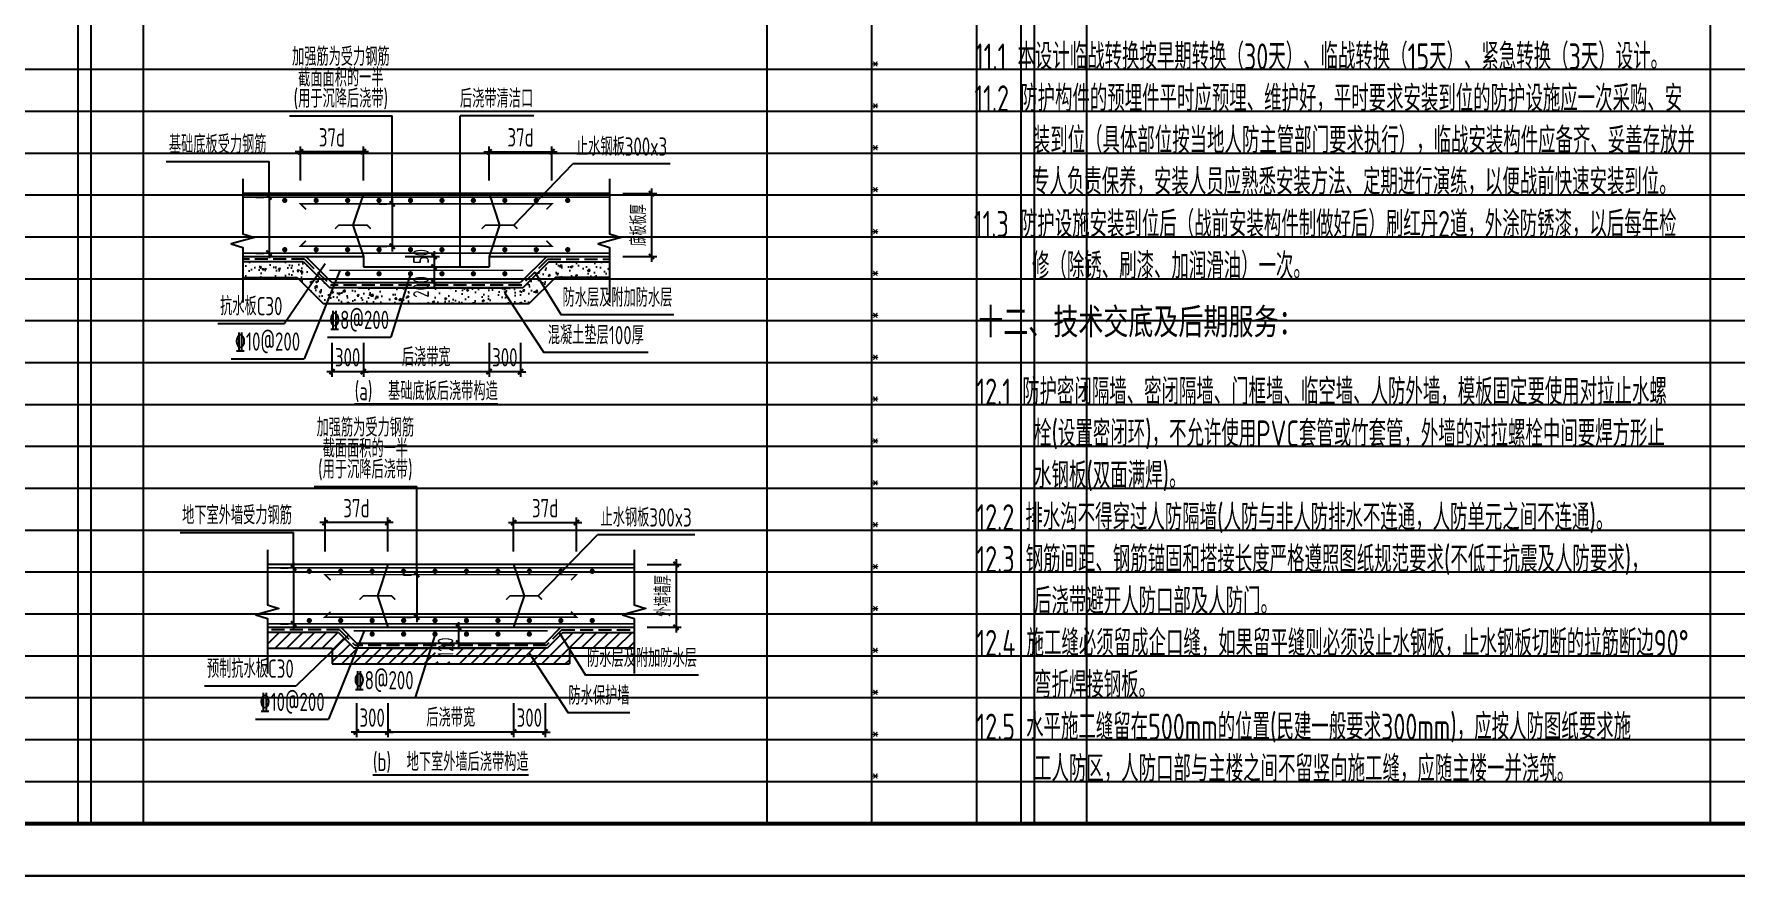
# Model space of a CAD drawing. Extents: x -502255 to 1362592, y -400300 to 332622.
# Drawn here: x 76557 to 109037, y 76146 to 92227 of the extents above; entities that cross this region are included whole.
import ezdxf
from ezdxf.enums import TextEntityAlignment as Align

# ---------------------------------------------------------------- set-up
doc = ezdxf.new("R2010")
doc.units = 0
doc.header["$LTSCALE"] = 1000
doc.header["$MEASUREMENT"] = 0
doc.linetypes.add('DASH', pattern=[0.35, 0.25, -0.1])
for name, color, linetype in [('DETL', 7, 'Continuous'), ('DETL_TEXT', 7, 'Continuous'), ('DIM', 3, 'Continuous'), ('ECA_TK', 7, 'Continuous'), ('HATCH', 253, 'Continuous'), ('REIN', 1, 'Continuous'), ('STEL_BOLT', 1, 'Continuous'), ('TEXT', 53, 'Continuous'), ('THIN', 7, 'Continuous'), ('tk', 7, 'Continuous')]:
    doc.layers.add(name, color=color, linetype=linetype)
doc.styles.add('TSSD_Dimension', font='tssdeng.shx', dxfattribs={"width": 0.7, "bigfont": 'Tssdchn.shx'})
doc.styles.add('TSSD_Label', font='tssdeng2.shx', dxfattribs={"width": 0.7, "bigfont": 'tssdchn.shx'})
doc.styles.add('TSSD_Norm', font='tssdeng.shx', dxfattribs={"bigfont": 'hztxt.shx'})
doc.styles.add('黑体', font='simhei.ttf', dxfattribs={"width": 0.65})
doc.dimstyles.new('TSSD_25_100', dxfattribs={"dimtxt": 300, "dimasz": 100, "dimexe": 100, "dimexo": 250, "dimgap": 100, "dimtad": 1, "dimdec": 0, "dimlfac": 0.25, "dimzin": 0, "dimdsep": 46, "dimtxsty": 'TSSD_Dimension', "dimblk": 'ARCHTICK', "dimblk1": 'ARCHTICK', "dimblk2": 'ARCHTICK', "dimcen": 0, "dimdle": 100, "dimclrt": 7, "dimadec": 0, "dimazin": 0, "dimtfac": 1, "dimtdec": 0, "dimtix": 1, "dimtmove": 2, "dimatfit": 3, "dimfxl": 1, "dimtolj": 1, "dimtzin": 0, "dimarcsym": 0})

# ---------------------------------------------------------------- blocks, each defined once
blk = doc.blocks.new('A1_总说明分栏线')
at = {"layer": 'Defpoints', "color": 8, "lineweight": -3}
for p, q in [((23650, 54600), (23650, 1000)), ((23900, 54600), (23900, 1000)), ((24900, 54600), (24900, 1000)), ((36800, 54600), (36800, 1000)), ((38800, 54600), (38800, 1000)), ((40800, 54600), (40800, 1000)), ((41650, 54600), (41650, 1000)), ((41900, 54600), (41900, 1000)), ((42900, 54600), (42900, 1000)), ((54800, 54600), (54800, 1000)), ((76500, 15400), (1800, 15400)), ((76500, 14600), (1800, 14600)), ((76500, 13800), (1800, 13800)), ((76500, 13000), (1800, 13000)), ((76500, 12200), (1800, 12200)), ((76500, 11400), (1800, 11400)), ((76500, 10600), (1800, 10600)), ((76500, 9800), (1800, 9800)), ((76500, 9000), (1800, 9000)), ((76500, 8200), (1800, 8200)), ((76500, 7400), (1800, 7400)), ((76500, 6600), (1800, 6600)), ((76500, 5800), (1800, 5800)), ((76500, 5000), (1800, 5000)), ((76500, 4200), (1800, 4200)), ((76500, 3400), (1800, 3400)), ((76500, 2600), (1800, 2600)), ((76500, 2600), (1800, 2600)), ((76500, 1800), (1800, 1800))]:
    blk.add_line(p, q, dxfattribs=at)
at = {"color": 8, "lineweight": -3, "style": 'TSSD_Norm', "width": 0.8}
for p in [(38800, 15400), (38800, 14600), (38800, 13800), (38800, 13000), (38800, 12200), (38800, 11400), (38800, 10600), (38800, 9800), (38800, 9000), (38800, 8200), (38800, 7400), (38800, 6600), (38800, 5800), (38800, 5000), (38800, 4200), (38800, 3400), (38800, 2600), (38800, 1800)]:
    blk.add_text('*', height=273, dxfattribs=at).set_placement(p)
blk = doc.blocks.new('10B_A1')
at = {"layer": 'ECA_TK'}
blk.add_lwpolyline([(0, 0), (841, 0), (841, 594), (0, 594)], close=True, dxfattribs=at)
at = {"layer": 'ECA_TK', "const_width": 0.8}
blk.add_lwpolyline([(831, 10), (831, 584), (18, 584), (18, 10)], close=True, dxfattribs=at)
blk = doc.blocks.new('_ArchTick')
at = {"color": 0, "linetype": 'ByBlock', "const_width": 0.4}
blk.add_lwpolyline([(-0.5, -0.5), (0.5, 0.5)], dxfattribs=at)
blk = doc.blocks.new('*D1876')
at = {"layer": 'Defpoints', "color": 0, "transparency": 16777216}
for p in [(82242, 86578), (82842, 86578), (82242, 85778)]:
    blk.add_point(p, dxfattribs=at)
at = {"layer": 'DIM', "color": 0, "lineweight": -2, "transparency": 16777216}
for p, q in [((82242, 86328), (82242, 85678)), ((82842, 86328), (82842, 85678)), ((82242, 85778), (82142, 85778)), ((82842, 85778), (82242, 85778)), ((82842, 85778), (82942, 85778))]:
    blk.add_line(p, q, dxfattribs=at)
at = {"layer": 'DIM', "color": 0, "lineweight": -2, "transparency": 16777216, "xscale": 100, "yscale": 100, "zscale": 100}
blk.add_blockref('_ArchTick', (82242, 85778), dxfattribs=at)
at = {"layer": 'DIM', "color": 0, "lineweight": -2, "transparency": 16777216, "xscale": 100, "yscale": 100, "zscale": 100, "rotation": 180}
blk.add_blockref('_ArchTick', (82842, 85778), dxfattribs=at)
at = {"layer": 'DIM', "color": 7, "transparency": 16777216, "insert": (82542, 86053), "char_height": 350, "attachment_point": 5, "style": 'TSSD_Dimension'}
blk.add_mtext('\\A1;300', dxfattribs=at)
blk = doc.blocks.new('*D1877')
at = {"layer": 'Defpoints', "color": 0, "transparency": 16777216}
for p in [(82842, 86578), (85242, 86578), (82842, 85778)]:
    blk.add_point(p, dxfattribs=at)
at = {"layer": 'DIM', "color": 0, "lineweight": -2, "transparency": 16777216}
for p, q in [((82842, 86328), (82842, 85678)), ((85242, 86328), (85242, 85678)), ((85342, 85778), (82742, 85778))]:
    blk.add_line(p, q, dxfattribs=at)
at = {"layer": 'DIM', "color": 0, "lineweight": -2, "transparency": 16777216, "xscale": 100, "yscale": 100, "zscale": 100, "rotation": 180}
blk.add_blockref('_ArchTick', (82842, 85778), dxfattribs=at)
at = {"layer": 'DIM', "color": 0, "lineweight": -2, "transparency": 16777216, "xscale": 100, "yscale": 100, "zscale": 100}
blk.add_blockref('_ArchTick', (85242, 85778), dxfattribs=at)
at = {"layer": 'DIM', "color": 7, "transparency": 16777216, "insert": (84042, 86053), "char_height": 350, "attachment_point": 5, "style": 'TSSD_Dimension'}
blk.add_mtext('\\A1;后浇带宽', dxfattribs=at)
blk = doc.blocks.new('*D1878')
at = {"layer": 'Defpoints', "color": 0, "transparency": 16777216}
for p in [(85242, 86578), (85842, 86578), (85242, 85778)]:
    blk.add_point(p, dxfattribs=at)
at = {"layer": 'DIM', "color": 0, "lineweight": -2, "transparency": 16777216}
for p, q in [((85242, 86328), (85242, 85678)), ((85842, 86328), (85842, 85678)), ((85242, 85778), (85142, 85778)), ((85842, 85778), (85242, 85778)), ((85842, 85778), (85942, 85778))]:
    blk.add_line(p, q, dxfattribs=at)
at = {"layer": 'DIM', "color": 0, "lineweight": -2, "transparency": 16777216, "xscale": 100, "yscale": 100, "zscale": 100}
blk.add_blockref('_ArchTick', (85242, 85778), dxfattribs=at)
at = {"layer": 'DIM', "color": 0, "lineweight": -2, "transparency": 16777216, "xscale": 100, "yscale": 100, "zscale": 100, "rotation": 180}
blk.add_blockref('_ArchTick', (85842, 85778), dxfattribs=at)
at = {"layer": 'DIM', "color": 7, "transparency": 16777216, "insert": (85542, 86053), "char_height": 350, "attachment_point": 5, "style": 'TSSD_Dimension'}
blk.add_mtext('\\A1;300', dxfattribs=at)
blk = doc.blocks.new('*D1879')
at = {"layer": 'Defpoints', "color": 0, "transparency": 16777216}
for p in [(87542, 89178), (87542, 87978), (88342, 87978)]:
    blk.add_point(p, dxfattribs=at)
at = {"layer": 'DIM', "color": 0, "lineweight": -2, "transparency": 16777216}
for p, q in [((87792, 89178), (88442, 89178)), ((88342, 89278), (88342, 87878)), ((87792, 87978), (88442, 87978))]:
    blk.add_line(p, q, dxfattribs=at)
at = {"layer": 'DIM', "color": 0, "lineweight": -2, "transparency": 16777216, "xscale": 100, "yscale": 100, "zscale": 100}
for p, rotation in [((88342, 89178), 90), ((88342, 87978), 270)]:
    blk.add_blockref('_ArchTick', p, dxfattribs=dict(at, rotation=rotation))
at = {"layer": 'DIM', "color": 7, "transparency": 16777216, "insert": (88092, 88578), "char_height": 300, "attachment_point": 5, "rotation": 90, "style": 'TSSD_Dimension'}
blk.add_mtext('\\A1;底板板厚', dxfattribs=at)
blk = doc.blocks.new('*D1880')
at = {"layer": 'Defpoints', "color": 0, "transparency": 16777216}
for p in [(83392, 87978), (83392, 87778), (84192, 87778)]:
    blk.add_point(p, dxfattribs=at)
at = {"layer": 'DIM', "color": 0, "lineweight": -2, "transparency": 16777216}
for p, q in [((84192, 88078), (84192, 87678)), ((83642, 87978), (84292, 87978)), ((83642, 87778), (84292, 87778))]:
    blk.add_line(p, q, dxfattribs=at)
at = {"layer": 'DIM', "color": 0, "lineweight": -2, "transparency": 16777216, "xscale": 100, "yscale": 100, "zscale": 100}
for p, rotation in [((84192, 87978), 90), ((84192, 87778), 270)]:
    blk.add_blockref('_ArchTick', p, dxfattribs=dict(at, rotation=rotation))
at = {"layer": 'DIM', "color": 7, "transparency": 16777216, "insert": (83942, 87978), "char_height": 300, "attachment_point": 5, "rotation": 90, "style": 'TSSD_Dimension'}
blk.add_mtext('\\A1;50', dxfattribs=at)
blk = doc.blocks.new('*D1881')
at = {"layer": 'Defpoints', "color": 0, "transparency": 16777216}
for p in [(83392, 87778), (83392, 87478), (84192, 87478)]:
    blk.add_point(p, dxfattribs=at)
at = {"layer": 'DIM', "color": 0, "lineweight": -2, "transparency": 16777216}
for p, q in [((83642, 87778), (84292, 87778)), ((84192, 87878), (84192, 87378)), ((83642, 87478), (84292, 87478))]:
    blk.add_line(p, q, dxfattribs=at)
at = {"layer": 'DIM', "color": 0, "lineweight": -2, "transparency": 16777216, "xscale": 100, "yscale": 100, "zscale": 100}
for p, rotation in [((84192, 87778), 90), ((84192, 87478), 270)]:
    blk.add_blockref('_ArchTick', p, dxfattribs=dict(at, rotation=rotation))
at = {"layer": 'DIM', "color": 7, "transparency": 16777216, "insert": (83942, 87397), "char_height": 300, "attachment_point": 5, "rotation": 90, "style": 'TSSD_Dimension'}
blk.add_mtext('\\A1;200', dxfattribs=at)
blk = doc.blocks.new('*D1882')
at = {"layer": 'Defpoints', "color": 0, "transparency": 16777216}
for p in [(83392, 88983), (83392, 88173), (83392, 88173)]:
    blk.add_point(p, dxfattribs=at)
at = {"layer": 'DIM', "color": 0, "lineweight": -2, "transparency": 16777216}
for p, q in [((83392, 89083), (83392, 88073)), ((83142, 88983), (83292, 88983)), ((83142, 88173), (83292, 88173))]:
    blk.add_line(p, q, dxfattribs=at)
at = {"layer": 'DIM', "color": 0, "lineweight": -2, "transparency": 16777216, "xscale": 100, "yscale": 100, "zscale": 100}
for p, rotation in [((83392, 88983), 90), ((83392, 88173), 270)]:
    blk.add_blockref('_ArchTick', p, dxfattribs=dict(at, rotation=rotation))
blk = doc.blocks.new('*D1883')
at = {"layer": 'Defpoints', "color": 0, "transparency": 16777216}
for p in [(81642, 89978), (81642, 89178), (82842, 89178)]:
    blk.add_point(p, dxfattribs=at)
at = {"layer": 'DIM', "color": 0, "lineweight": -2, "transparency": 16777216}
for p, q in [((82942, 89978), (81542, 89978)), ((81642, 89428), (81642, 90078)), ((82842, 89428), (82842, 90078))]:
    blk.add_line(p, q, dxfattribs=at)
at = {"layer": 'DIM', "color": 0, "lineweight": -2, "transparency": 16777216, "xscale": 100, "yscale": 100, "zscale": 100, "rotation": 180}
blk.add_blockref('_ArchTick', (81642, 89978), dxfattribs=at)
at = {"layer": 'DIM', "color": 0, "lineweight": -2, "transparency": 16777216, "xscale": 100, "yscale": 100, "zscale": 100}
blk.add_blockref('_ArchTick', (82842, 89978), dxfattribs=at)
at = {"layer": 'DIM', "color": 7, "transparency": 16777216, "insert": (82242, 90253), "char_height": 350, "attachment_point": 5, "style": 'TSSD_Dimension'}
blk.add_mtext('\\A1;37d', dxfattribs=at)
blk = doc.blocks.new('*D1884')
at = {"layer": 'Defpoints', "color": 0, "transparency": 16777216}
for p in [(86442, 89978), (85242, 89178), (86442, 89178)]:
    blk.add_point(p, dxfattribs=at)
at = {"layer": 'DIM', "color": 0, "lineweight": -2, "transparency": 16777216}
for p, q in [((85142, 89978), (86542, 89978)), ((85242, 89428), (85242, 90078)), ((86442, 89428), (86442, 90078))]:
    blk.add_line(p, q, dxfattribs=at)
at = {"layer": 'DIM', "color": 0, "lineweight": -2, "transparency": 16777216, "xscale": 100, "yscale": 100, "zscale": 100, "rotation": 180}
blk.add_blockref('_ArchTick', (85242, 89978), dxfattribs=at)
at = {"layer": 'DIM', "color": 0, "lineweight": -2, "transparency": 16777216, "xscale": 100, "yscale": 100, "zscale": 100}
blk.add_blockref('_ArchTick', (86442, 89978), dxfattribs=at)
at = {"layer": 'DIM', "color": 7, "transparency": 16777216, "insert": (85842, 90253), "char_height": 350, "attachment_point": 5, "style": 'TSSD_Dimension'}
blk.add_mtext('\\A1;37d', dxfattribs=at)
blk = doc.blocks.new('*D1885')
at = {"layer": 'Defpoints', "color": 0, "transparency": 16777216}
for p in [(81042, 89113), (81042, 88043), (81042, 88043)]:
    blk.add_point(p, dxfattribs=at)
at = {"layer": 'DIM', "color": 0, "lineweight": -2, "transparency": 16777216}
for p, q in [((80792, 89113), (80942, 89113)), ((81042, 89213), (81042, 87943)), ((80792, 88043), (80942, 88043))]:
    blk.add_line(p, q, dxfattribs=at)
at = {"layer": 'DIM', "color": 0, "lineweight": -2, "transparency": 16777216, "xscale": 100, "yscale": 100, "zscale": 100}
for p, rotation in [((81042, 89113), 90), ((81042, 88043), 270)]:
    blk.add_blockref('_ArchTick', p, dxfattribs=dict(at, rotation=rotation))
blk = doc.blocks.new('*D1886')
at = {"layer": 'Defpoints', "color": 0, "transparency": 16777216}
for p in [(82110, 82896), (82110, 82096), (83310, 82096)]:
    blk.add_point(p, dxfattribs=at)
at = {"layer": 'DIM', "color": 0, "lineweight": -2, "transparency": 16777216}
for p, q in [((83410, 82896), (82010, 82896)), ((82110, 82346), (82110, 82996)), ((83310, 82346), (83310, 82996))]:
    blk.add_line(p, q, dxfattribs=at)
at = {"layer": 'DIM', "color": 0, "lineweight": -2, "transparency": 16777216, "xscale": 100, "yscale": 100, "zscale": 100, "rotation": 180}
blk.add_blockref('_ArchTick', (82110, 82896), dxfattribs=at)
at = {"layer": 'DIM', "color": 0, "lineweight": -2, "transparency": 16777216, "xscale": 100, "yscale": 100, "zscale": 100}
blk.add_blockref('_ArchTick', (83310, 82896), dxfattribs=at)
at = {"layer": 'DIM', "color": 7, "transparency": 16777216, "insert": (82710, 83171), "char_height": 350, "attachment_point": 5, "style": 'TSSD_Dimension'}
blk.add_mtext('\\A1;37d', dxfattribs=at)
blk = doc.blocks.new('*D1887')
at = {"layer": 'Defpoints', "color": 0, "transparency": 16777216}
for p in [(86910, 82896), (85710, 82096), (86910, 82096)]:
    blk.add_point(p, dxfattribs=at)
at = {"layer": 'DIM', "color": 0, "lineweight": -2, "transparency": 16777216}
for p, q in [((85610, 82896), (87010, 82896)), ((85710, 82346), (85710, 82996)), ((86910, 82346), (86910, 82996))]:
    blk.add_line(p, q, dxfattribs=at)
at = {"layer": 'DIM', "color": 0, "lineweight": -2, "transparency": 16777216, "xscale": 100, "yscale": 100, "zscale": 100, "rotation": 180}
blk.add_blockref('_ArchTick', (85710, 82896), dxfattribs=at)
at = {"layer": 'DIM', "color": 0, "lineweight": -2, "transparency": 16777216, "xscale": 100, "yscale": 100, "zscale": 100}
blk.add_blockref('_ArchTick', (86910, 82896), dxfattribs=at)
at = {"layer": 'DIM', "color": 7, "transparency": 16777216, "insert": (86310, 83171), "char_height": 350, "attachment_point": 5, "style": 'TSSD_Dimension'}
blk.add_mtext('\\A1;37d', dxfattribs=at)
blk = doc.blocks.new('*D1888')
at = {"layer": 'Defpoints', "color": 0, "transparency": 16777216}
for p in [(83860, 80896), (83860, 80596), (84660, 80596)]:
    blk.add_point(p, dxfattribs=at)
at = {"layer": 'DIM', "color": 0, "lineweight": -2, "transparency": 16777216}
for p, q in [((84110, 80896), (84760, 80896)), ((84660, 80996), (84660, 80496)), ((84110, 80596), (84760, 80596))]:
    blk.add_line(p, q, dxfattribs=at)
at = {"layer": 'DIM', "color": 0, "lineweight": -2, "transparency": 16777216, "xscale": 100, "yscale": 100, "zscale": 100}
for p, rotation in [((84660, 80896), 90), ((84660, 80596), 270)]:
    blk.add_blockref('_ArchTick', p, dxfattribs=dict(at, rotation=rotation))
at = {"layer": 'DIM', "color": 7, "transparency": 16777216, "insert": (84410, 80515), "char_height": 300, "attachment_point": 5, "rotation": 90, "style": 'TSSD_Dimension'}
blk.add_mtext('\\A1;120', dxfattribs=at)
blk = doc.blocks.new('*D1889')
at = {"layer": 'Defpoints', "color": 0, "transparency": 16777216}
for p in [(83860, 81901), (83860, 81091), (83860, 81091)]:
    blk.add_point(p, dxfattribs=at)
at = {"layer": 'DIM', "color": 0, "lineweight": -2, "transparency": 16777216}
for p, q in [((83610, 81901), (83760, 81901)), ((83860, 82001), (83860, 80991)), ((83610, 81091), (83760, 81091))]:
    blk.add_line(p, q, dxfattribs=at)
at = {"layer": 'DIM', "color": 0, "lineweight": -2, "transparency": 16777216, "xscale": 100, "yscale": 100, "zscale": 100}
for p, rotation in [((83860, 81901), 90), ((83860, 81091), 270)]:
    blk.add_blockref('_ArchTick', p, dxfattribs=dict(at, rotation=rotation))
blk = doc.blocks.new('*D1894')
at = {"layer": 'Defpoints', "color": 0, "transparency": 16777216}
for p in [(81510, 82031), (81510, 80961), (81510, 80961)]:
    blk.add_point(p, dxfattribs=at)
at = {"layer": 'DIM', "color": 0, "lineweight": -2, "transparency": 16777216}
for p, q in [((81260, 82031), (81410, 82031)), ((81510, 82131), (81510, 80861)), ((81260, 80961), (81410, 80961))]:
    blk.add_line(p, q, dxfattribs=at)
at = {"layer": 'DIM', "color": 0, "lineweight": -2, "transparency": 16777216, "xscale": 100, "yscale": 100, "zscale": 100}
for p, rotation in [((81510, 82031), 90), ((81510, 80961), 270)]:
    blk.add_blockref('_ArchTick', p, dxfattribs=dict(at, rotation=rotation))
blk = doc.blocks.new('*D1896')
at = {"layer": 'Defpoints', "color": 0, "transparency": 16777216}
for p in [(88010, 82096), (88010, 80896), (88810, 80896)]:
    blk.add_point(p, dxfattribs=at)
at = {"layer": 'DIM', "color": 0, "lineweight": -2, "transparency": 16777216}
for p, q in [((88810, 82196), (88810, 80796)), ((88260, 82096), (88910, 82096)), ((88260, 80896), (88910, 80896))]:
    blk.add_line(p, q, dxfattribs=at)
at = {"layer": 'DIM', "color": 0, "lineweight": -2, "transparency": 16777216, "xscale": 100, "yscale": 100, "zscale": 100}
for p, rotation in [((88810, 82096), 90), ((88810, 80896), 270)]:
    blk.add_blockref('_ArchTick', p, dxfattribs=dict(at, rotation=rotation))
at = {"layer": 'DIM', "color": 7, "transparency": 16777216, "insert": (88560, 81496), "char_height": 300, "attachment_point": 5, "rotation": 90, "style": 'TSSD_Dimension'}
blk.add_mtext('\\A1;外墙墙厚', dxfattribs=at)
blk = doc.blocks.new('*D1897')
at = {"layer": 'Defpoints', "color": 0, "transparency": 16777216}
for p in [(82710, 79696), (83310, 79696), (82710, 78896)]:
    blk.add_point(p, dxfattribs=at)
at = {"layer": 'DIM', "color": 0, "lineweight": -2, "transparency": 16777216}
for p, q in [((82710, 79446), (82710, 78796)), ((83310, 79446), (83310, 78796)), ((82710, 78896), (82610, 78896)), ((83310, 78896), (82710, 78896)), ((83310, 78896), (83410, 78896))]:
    blk.add_line(p, q, dxfattribs=at)
at = {"layer": 'DIM', "color": 0, "lineweight": -2, "transparency": 16777216, "xscale": 100, "yscale": 100, "zscale": 100}
blk.add_blockref('_ArchTick', (82710, 78896), dxfattribs=at)
at = {"layer": 'DIM', "color": 0, "lineweight": -2, "transparency": 16777216, "xscale": 100, "yscale": 100, "zscale": 100, "rotation": 180}
blk.add_blockref('_ArchTick', (83310, 78896), dxfattribs=at)
at = {"layer": 'DIM', "color": 7, "transparency": 16777216, "insert": (83010, 79171), "char_height": 350, "attachment_point": 5, "style": 'TSSD_Dimension'}
blk.add_mtext('\\A1;300', dxfattribs=at)
blk = doc.blocks.new('*D1898')
at = {"layer": 'Defpoints', "color": 0, "transparency": 16777216}
for p in [(83310, 79696), (85710, 79696), (83310, 78896)]:
    blk.add_point(p, dxfattribs=at)
at = {"layer": 'DIM', "color": 0, "lineweight": -2, "transparency": 16777216}
for p, q in [((83310, 79446), (83310, 78796)), ((85710, 79446), (85710, 78796)), ((85810, 78896), (83210, 78896))]:
    blk.add_line(p, q, dxfattribs=at)
at = {"layer": 'DIM', "color": 0, "lineweight": -2, "transparency": 16777216, "xscale": 100, "yscale": 100, "zscale": 100, "rotation": 180}
blk.add_blockref('_ArchTick', (83310, 78896), dxfattribs=at)
at = {"layer": 'DIM', "color": 0, "lineweight": -2, "transparency": 16777216, "xscale": 100, "yscale": 100, "zscale": 100}
blk.add_blockref('_ArchTick', (85710, 78896), dxfattribs=at)
at = {"layer": 'DIM', "color": 7, "transparency": 16777216, "insert": (84510, 79171), "char_height": 350, "attachment_point": 5, "style": 'TSSD_Dimension'}
blk.add_mtext('\\A1;后浇带宽', dxfattribs=at)
blk = doc.blocks.new('*D1899')
at = {"layer": 'Defpoints', "color": 0, "transparency": 16777216}
for p in [(85710, 79696), (86310, 79696), (85710, 78896)]:
    blk.add_point(p, dxfattribs=at)
at = {"layer": 'DIM', "color": 0, "lineweight": -2, "transparency": 16777216}
for p, q in [((85710, 79446), (85710, 78796)), ((86310, 79446), (86310, 78796)), ((85710, 78896), (85610, 78896)), ((86310, 78896), (85710, 78896)), ((86310, 78896), (86410, 78896))]:
    blk.add_line(p, q, dxfattribs=at)
at = {"layer": 'DIM', "color": 0, "lineweight": -2, "transparency": 16777216, "xscale": 100, "yscale": 100, "zscale": 100}
blk.add_blockref('_ArchTick', (85710, 78896), dxfattribs=at)
at = {"layer": 'DIM', "color": 0, "lineweight": -2, "transparency": 16777216, "xscale": 100, "yscale": 100, "zscale": 100, "rotation": 180}
blk.add_blockref('_ArchTick', (86310, 78896), dxfattribs=at)
at = {"layer": 'DIM', "color": 7, "transparency": 16777216, "insert": (86010, 79171), "char_height": 350, "attachment_point": 5, "style": 'TSSD_Dimension'}
blk.add_mtext('\\A1;300', dxfattribs=at)

msp = doc.modelspace()

# ---------------------------------------------------------------- hatches: boundary and pattern name
at = {"layer": 'HATCH'}
h = msp.add_hatch(dxfattribs=at)
h.set_pattern_fill('CONCRETE', color=256, scale=50, style=0)
h.set_pattern_definition([(50, (97737, -80226.73), (358.6301, -31.37607), [37.5, -412.5]), (355, (97737, -80226.73), (-69.3757, 376.0961), [30, -330]), (100.4514, (97766.9, -80229.35), (289.2547, 344.7198), [31.8701, -350.57106]), (46.1842, (97737, -80126.73), (533.6205, -82.7595), [56.25, -618.75]), (96.6356, (97781.5, -80133.63), (467.3314, 487.059), [47.8051, -525.8565]), (351.1842, (97737, -80126.73), (467.331, 487.0593), [45, -495]), (21, (97787, -80151.73), (298.45353, -201.30945), [37.5, -412.5]), (326, (97787, -80151.73), (121.6577, 362.575), [30, -330]), (71.4514, (97811.88, -80168.5), (420.1113, 161.26525), [31.8701, -350.57106]), (37.5, (97737.01, -80226.73), (6.07993, 166.44693), [0, -326, 0, -335, 0, -331.25]), (7.5, (97737.01, -80226.73), (131.53477, 197.20586), [0, -191, 0, -318.5, 0, -126.25]), (327.5, (97625.51, -80226.73), (266.91122, -11.27744), [0, -125, 0, -390, 0, -517.5]), (317.5, (97575.5, -80226.73), (291.5931, 50.0525), [0, -162.5, 0, -259, 0, -367.5])])
h.paths.add_polyline_path([(86507.5, 87578), (87541.8, 87578), (87541.8, 87878), (86383.2, 87878), (85883.2, 87378), (82200.4, 87378), (81700.4, 87878), (80541.8, 87878), (80541.8, 87578), (81576.1, 87578), (82076.1, 87078), (86007.5, 87078)])
h.paths.add_polyline_path([(84143.7, 87378), (83751.4, 87378), (83751.4, 87104.1), (84143.7, 87104.1)])
h = msp.add_hatch(dxfattribs=at)
h.set_pattern_fill('ANSI31', color=256, scale=50, style=0)
h.set_pattern_definition([(45, (98205.13, -95309.15), (-112.2532, 112.2532), [])])
h.paths.add_polyline_path([(86775.6, 80495.5), (88009.9, 80495.5), (88009.9, 80795.5), (86651.3, 80795.5), (86351.3, 80495.5), (82668.5, 80495.5), (82368.5, 80795.5), (81009.9, 80795.5), (81009.9, 80495.5), (82244.2, 80495.5), (82244.2, 80195.5), (86775.6, 80195.5)])
h.paths.add_polyline_path([(84611.8, 80495.5), (84219.5, 80495.5), (84219.5, 80237.9), (84611.8, 80237.9)])

# ---------------------------------------------------------------- linework, layer by layer
at = {"layer": 'DETL'}
for p, q in [((87541.8, 89178), (80541.8, 89178)), ((82841.8, 89178), (82641.8, 88578)), ((85241.8, 89178), (85441.8, 88578)), ((82641.8, 88578), (82841.8, 87978)), ((85441.8, 88578), (85241.8, 87978)), ((80541.8, 87978), (82841.8, 87978)), ((81700.4, 87878), (80541.8, 87878)), ((81700.4, 87878), (82200.4, 87378)), ((81741.8, 87978), (82241.8, 87478)), ((82841.8, 87978), (82841.8, 87778)), ((82841.8, 87778), (85241.8, 87778)), ((85241.8, 87978), (87541.8, 87978)), ((85241.8, 87978), (85241.8, 87778)), ((86341.8, 87978), (85841.8, 87478)), ((86383.2, 87878), (85883.2, 87378)), ((86383.2, 87878), (87541.8, 87878)), ((80541.8, 87578), (81576.1, 87578)), ((81576.1, 87578), (82076.1, 87078)), ((85883.2, 87378), (82200.4, 87378)), ((82241.8, 87478), (85841.8, 87478)), ((82741.8, 87378), (85612.5, 87378)), ((86507.5, 87578), (86007.5, 87078)), ((87541.8, 87578), (86507.5, 87578)), ((82076.1, 87078), (86007.5, 87078)), ((88009.9, 82095.5), (81009.9, 82095.5)), ((83309.9, 82095.5), (83109.9, 81495.5)), ((85709.9, 82095.5), (85909.9, 81495.5)), ((83109.9, 81495.5), (83309.9, 80895.5)), ((85909.9, 81495.5), (85709.9, 80895.5)), ((81009.9, 80895.5), (88009.9, 80895.5)), ((82409.9, 80895.5), (82709.9, 80595.5)), ((86609.9, 80895.5), (86309.9, 80595.5)), ((82368.5, 80795.5), (81009.9, 80795.5)), ((82368.5, 80795.5), (82668.5, 80495.5)), ((82709.9, 80595.5), (86309.9, 80595.5)), ((86651.3, 80795.5), (86351.3, 80495.5)), ((86651.3, 80795.5), (88009.9, 80795.5)), ((81009.9, 80495.5), (82244.2, 80495.5)), ((82244.2, 80495.5), (82244.2, 80195.5)), ((86351.3, 80495.5), (82668.5, 80495.5)), ((83209.9, 80495.5), (86080.7, 80495.5)), ((88009.9, 80495.5), (86775.6, 80495.5)), ((86775.6, 80495.5), (86775.6, 80195.5)), ((82244.2, 80195.5), (86775.6, 80195.5))]:
    msp.add_line(p, q, dxfattribs=at)
at = {"layer": 'DETL', "linetype": 'DASH'}
for p, q in [((81721.1, 87928), (80541.8, 87928)), ((81721.1, 87928), (82221.1, 87428)), ((86362.5, 87928), (85862.5, 87428)), ((86362.5, 87928), (87541.8, 87928)), ((85862.5, 87428), (82221.1, 87428)), ((82389.2, 80845.5), (81009.9, 80845.5)), ((82389.2, 80845.5), (82689.2, 80545.5)), ((86630.6, 80845.5), (86330.6, 80545.5)), ((86630.6, 80845.5), (88009.9, 80845.5)), ((86330.6, 80545.5), (82689.2, 80545.5))]:
    msp.add_line(p, q, dxfattribs=at)
at = {"layer": 'DETL_TEXT'}
for p, q in [((81431.9, 90664.8), (83391.8, 90664.8)), ((83391.8, 88983), (83391.8, 90664.8)), ((86092.2, 90664.8), (84691.8, 90664.8)), ((84691.8, 87778), (84691.8, 90664.8)), ((79081.9, 89789.8), (81041.8, 89789.8)), ((81041.8, 89113), (81041.8, 89789.8)), ((85711.8, 88578), (86840.2, 89746.7)), ((88699.9, 89746.7), (86840.2, 89746.7)), ((82114.7, 87837.1), (81337.6, 86700.1)), ((82391.8, 87713), (81710.9, 86023.5)), ((83741.8, 87648), (83364.5, 86437.7)), ((86112.5, 87678), (86615.7, 86862.7)), ((85541.8, 87278), (86283.1, 86145.5)), ((88766.7, 86862.7), (86615.7, 86862.7)), ((80067.6, 86700.1), (81337.6, 86700.1)), ((82158.3, 86437.7), (83364.5, 86437.7)), ((88274.1, 86145.5), (86283.1, 86145.5)), ((80316.3, 86023.5), (81710.9, 86023.5)), ((81900.1, 83582.4), (83859.9, 83582.4)), ((83859.9, 81900.5), (83859.9, 83582.4)), ((79345.5, 82707.4), (81509.9, 82707.4)), ((81509.9, 82030.5), (81509.9, 82707.4)), ((86179.9, 81495.5), (87308.3, 82664.3)), ((89168.1, 82664.3), (87308.3, 82664.3)), ((82559.9, 80745.5), (81560.8, 79776.5)), ((82859.9, 80830.5), (82179, 79141.1)), ((84209.9, 80765.5), (83832.6, 79555.2)), ((86580.6, 80795.5), (87083.8, 79980.3)), ((86009.9, 80395.5), (86751.2, 79263.1)), ((89234.8, 79980.3), (87083.8, 79980.3)), ((79810.5, 79776.5), (81560.8, 79776.5)), ((82626.4, 79555.2), (83832.6, 79555.2)), ((87926.1, 79263.1), (86751.2, 79263.1)), ((80784.4, 79141.1), (82179, 79141.1))]:
    msp.add_line(p, q, dxfattribs=at)
at = {"layer": 'REIN', "const_width": 30}
for points in [[(87541.8, 89113), (80541.8, 89113)], [(86335.7, 88876.9), (86441.8, 88983), (81641.8, 88983), (81747.8, 88876.9)], [(82301.1, 88507.2), (82371.8, 88578), (82911.8, 88578), (82982.5, 88507.2)], [(85101.1, 88507.2), (85171.8, 88578), (85711.8, 88578), (85782.5, 88507.2)], [(80541.8, 88043), (87541.8, 88043)], [(86335.7, 88279), (86441.8, 88173), (81641.8, 88173), (81747.8, 88279)], [(85891.8, 87713), (82191.8, 87713)], [(88009.9, 82030.5), (81009.9, 82030.5)], [(86803.8, 81794.5), (86909.9, 81900.5), (82109.9, 81900.5), (82216, 81794.5)], [(86803.8, 81196.6), (86909.9, 81090.5), (82109.9, 81090.5), (82216, 81196.6)], [(82769.2, 81424.8), (82839.9, 81495.5), (83379.9, 81495.5), (83450.6, 81424.8)], [(85569.2, 81424.8), (85639.9, 81495.5), (86179.9, 81495.5), (86250.6, 81424.8)], [(81009.9, 80960.5), (88009.9, 80960.5)], [(86359.9, 80830.5), (82659.9, 80830.5)]]:
    msp.add_lwpolyline(points, dxfattribs=at)
at = {"layer": 'REIN', "const_width": 50}
for points in [[(81366.8, 89048, 1), (81316.8, 89048, 1)], [(81966.8, 89048, 1), (81916.8, 89048, 1)], [(82566.8, 89048, 1), (82516.8, 89048, 1)], [(83166.8, 89048, 1), (83116.8, 89048, 1)], [(83766.8, 89048, 1), (83716.8, 89048, 1)], [(84366.8, 89048, 1), (84316.8, 89048, 1)], [(84966.8, 89048, 1), (84916.8, 89048, 1)], [(85566.8, 89048, 1), (85516.8, 89048, 1)], [(86166.8, 89048, 1), (86116.8, 89048, 1)], [(86766.8, 89048, 1), (86716.8, 89048, 1)], [(81366.8, 88108, -1), (81316.8, 88108, -1)], [(81966.8, 88108, -1), (81916.8, 88108, -1)], [(82566.8, 88108, -1), (82516.8, 88108, -1)], [(83166.8, 88108, -1), (83116.8, 88108, -1)], [(83766.8, 88108, 1), (83716.8, 88108, 1)], [(84366.8, 88108, 1), (84316.8, 88108, 1)], [(84966.8, 88108, -1), (84916.8, 88108, -1)], [(85566.8, 88108, -1), (85516.8, 88108, -1)], [(86166.8, 88108, -1), (86116.8, 88108, -1)], [(86766.8, 88108, -1), (86716.8, 88108, -1)], [(82566.8, 87648, 1), (82516.8, 87648, 1)], [(83166.8, 87648, 1), (83116.8, 87648, 1)], [(83766.8, 87648, 1), (83716.8, 87648, 1)], [(84366.8, 87648, 1), (84316.8, 87648, 1)], [(84966.8, 87648, 1), (84916.8, 87648, 1)], [(85566.8, 87648, 1), (85516.8, 87648, 1)], [(81834.9, 81965.5, 1), (81784.9, 81965.5, 1)], [(82434.9, 81965.5, 1), (82384.9, 81965.5, 1)], [(83034.9, 81965.5, 1), (82984.9, 81965.5, 1)], [(83634.9, 81965.5, 1), (83584.9, 81965.5, 1)], [(84234.9, 81965.5, 1), (84184.9, 81965.5, 1)], [(84834.9, 81965.5, 1), (84784.9, 81965.5, 1)], [(85434.9, 81965.5, 1), (85384.9, 81965.5, 1)], [(86034.9, 81965.5, 1), (85984.9, 81965.5, 1)], [(86634.9, 81965.5, 1), (86584.9, 81965.5, 1)], [(87234.9, 81965.5, 1), (87184.9, 81965.5, 1)], [(81834.9, 81025.5, -1), (81784.9, 81025.5, -1)], [(82434.9, 81025.5, -1), (82384.9, 81025.5, -1)], [(83034.9, 81025.5, -1), (82984.9, 81025.5, -1)], [(83634.9, 81025.5, -1), (83584.9, 81025.5, -1)], [(84234.9, 81025.5, 1), (84184.9, 81025.5, 1)], [(84834.9, 81025.5, 1), (84784.9, 81025.5, 1)], [(85434.9, 81025.5, -1), (85384.9, 81025.5, -1)], [(86034.9, 81025.5, -1), (85984.9, 81025.5, -1)], [(86634.9, 81025.5, -1), (86584.9, 81025.5, -1)], [(87234.9, 81025.5, -1), (87184.9, 81025.5, -1)], [(83034.9, 80765.5, 1), (82984.9, 80765.5, 1)], [(83634.9, 80765.5, 1), (83584.9, 80765.5, 1)], [(84234.9, 80765.5, 1), (84184.9, 80765.5, 1)], [(84834.9, 80765.5, 1), (84784.9, 80765.5, 1)], [(85434.9, 80765.5, 1), (85384.9, 80765.5, 1)], [(86034.9, 80765.5, 1), (85984.9, 80765.5, 1)]]:
    msp.add_lwpolyline(points, format="xyb", close=True, dxfattribs=at)
at = {"layer": 'STEL_BOLT'}
msp.add_lwpolyline([(53741.8, 135546.5), (137841.8, 135546.5), (137841.8, 76146.5), (53741.8, 76146.5)], close=True, dxfattribs=at)
at = {"layer": 'THIN'}
for points in [[(80541.8, 89458), (80541.8, 88408), (80761.8, 88338), (80321.8, 88218), (80541.8, 88148), (80541.8, 87098)], [(87541.8, 89458), (87541.8, 88408), (87761.8, 88338), (87321.8, 88218), (87541.8, 88148), (87541.8, 87098)], [(81009.9, 82375.5), (81009.9, 81325.5), (81229.9, 81255.5), (80789.9, 81135.5), (81009.9, 81065.5), (81009.9, 80015.5)], [(88009.9, 82375.5), (88009.9, 81325.5), (88229.9, 81255.5), (87789.9, 81135.5), (88009.9, 81065.5), (88009.9, 80015.5)]]:
    msp.add_lwpolyline(points, dxfattribs=at)

# ---------------------------------------------------------------- block references
at = {"layer": 'Defpoints'}
msp.add_blockref('A1_总说明分栏线', (53741.8, 76146.5), dxfattribs=at)
at = {"layer": 'tk', "xscale": 100, "yscale": 100, "zscale": 100}
msp.add_blockref('10B_A1', (53741.8, 76146.5), dxfattribs=at)

# ---------------------------------------------------------------- texts
at = {"layer": 'DETL_TEXT', "style": 'TSSD_Label', "width": 0.7}
for s, p in [('加强筋为受力钢筋', (82411.9, 91514.8)), ('截面面积的一半', (82411.9, 91114.8)), ('(用于沉降后浇带)', (82411.9, 90714.8)), ('后浇带清洁口', (85384.2, 90714.8)), ('基础底板受力钢筋', (80061.9, 89839.8)), ('止水钢板300x3', (87770.1, 89796.7)), ('防水层及附加防水层', (87691.2, 86912.7)), ('抗水板C30', (80702.6, 86750.1)), ('\x848@200', (82761.4, 86487.7)), ('\x8410@200', (81013.6, 86073.5)), ('混凝土垫层100厚', (87278.6, 86195.5)), ('%%U(a)  基础底板后浇带构造', (84041.8, 85127.9)), ('加强筋为受力钢筋', (82880.1, 84432.4)), ('截面面积的一半', (82880.1, 84032.4)), ('(用于沉降后浇带)', (82880.1, 83632.4)), ('地下室外墙受力钢筋', (80430.6, 82757.4)), ('止水钢板300x3', (88238.2, 82714.3)), ('预制抗水板C30', (80685.7, 79826.5)), ('防水层及附加防水层', (88159.3, 80030.3)), ('\x848@200', (83229.5, 79605.2)), ('\x8410@200', (81481.7, 79191.1)), ('防水保护墙', (87338.6, 79313.1)), ('%%U(b)  地下室外墙后浇带构造', (84509.9, 78045.5))]:
    msp.add_text(s, height=350, dxfattribs=at).set_placement(p, align=Align.BOTTOM_CENTER)
at = {"layer": 'TEXT', "width": 0.7}
for s, style, p in [('11.1 本设计临战转换按早期转换（30天）、临战转换（15天）、紧急转换（3天）设计。', 'TSSD_Label', (94513.2, 91546.5)), ('11.2 防护构件的预埋件平时应预埋、维护好，平时要求安装到位的防护设施应一次采购、安', 'TSSD_Label', (94503.8, 90746.5)), ('装到位（具体部位按当地人防主管部门要求执行），临战安装构件应备齐、妥善存放并', 'TSSD_Label', (95618.5, 89946.5)), ('专人负责保养，安装人员应熟悉安装方法、定期进行演练，以便战前快速安装到位。', 'TSSD_Label', (95603, 89154.7)), ('11.3 防护设施安装到位后（战前安装构件制做好后）刷红丹2道，外涂防锈漆，以后每年检', 'TSSD_Label', (94491.8, 88347.3)), ('修（除锈、刷漆、加润滑油）一次。', 'TSSD_Label', (95603, 87547.3)), ('十二、技术交底及后期服务：', '黑体', (94576.4, 86486.7)), ('12.1 防护密闭隔墙、密闭隔墙、门框墙、临空墙、人防外墙，模板固定要使用对拉止水螺', 'TSSD_Label', (94541.8, 85146.5)), ('栓(设置密闭环)，不允许使用PVC套管或竹套管，外墙的对拉螺栓中间要焊方形止', 'TSSD_Label', (95641.8, 84346.5)), ('水钢板(双面满焊)。', 'TSSD_Label', (95641.8, 83546.5)), ('12.2 排水沟不得穿过人防隔墙(人防与非人防排水不连通，人防单元之间不连通)。', 'TSSD_Label', (94541.8, 82746.5)), ('12.3 钢筋间距、钢筋锚固和搭接长度严格遵照图纸规范要求(不低于抗震及人防要求)，', 'TSSD_Label', (94541.8, 81946.5)), ('后浇带避开人防口部及人防门。', 'TSSD_Label', (95641.8, 81146.5)), ('12.4 施工缝必须留成企口缝，如果留平缝则必须设止水钢板，止水钢板切断的拉筋断边90°', 'TSSD_Label', (94541.8, 80346.5)), ('弯折焊接钢板。', 'TSSD_Label', (95641.8, 79546.5)), ('12.5 水平施工缝留在500mm的位置(民建一般要求300mm)，应按人防图纸要求施', 'TSSD_Label', (94541.8, 78746.5)), ('工人防区，人防口部与主楼之间不留竖向施工缝，应随主楼一并浇筑。', 'TSSD_Label', (95641.8, 77946.5))]:
    msp.add_text(s, height=500, dxfattribs=dict(at, style=style)).set_placement(p)

# ---------------------------------------------------------------- dimensions: what is measured, and where the dimension line sits
at = {"layer": 'DIM'}
for base, p1, p2, text, picture, middle in [((81641.8, 89978), (82841.8, 89178), (81641.8, 89178), '37d', '*D1883', (82241.8, 90253)), ((82241.8, 85778), (82841.8, 86578), (82241.8, 86578), '300', '*D1876', (82541.8, 86053)), ((82841.8, 85778), (85241.8, 86578), (82841.8, 86578), '后浇带宽', '*D1877', (84041.8, 86053)), ((85241.8, 85778), (85841.8, 86578), (85241.8, 86578), '300', '*D1878', (85541.8, 86053)), ((82109.9, 82895.5), (83309.9, 82095.5), (82109.9, 82095.5), '37d', '*D1886', (82709.9, 83170.5)), ((82709.9, 78895.5), (83309.9, 79695.5), (82709.9, 79695.5), '300', '*D1897', (83009.9, 79170.5)), ((83309.9, 78895.5), (85709.9, 79695.5), (83309.9, 79695.5), '后浇带宽', '*D1898', (84509.9, 79170.5)), ((85709.9, 78895.5), (86309.9, 79695.5), (85709.9, 79695.5), '300', '*D1899', (86009.9, 79170.5))]:
    dim = msp.add_linear_dim(base=base, p1=p1, p2=p2, text=text, dimstyle='TSSD_25_100', override={"dimtxt": 350, "dimtxsty": 'TSSD_Dimension', "dimclrt": 7}, dxfattribs=at)
    dim.commit()
    dim.dimension.update_dxf_attribs({"geometry": picture, "text_midpoint": middle})
for base, p1, p2, angle, text, override, picture, middle in [((86441.8, 89978), (85241.8, 89178), (86441.8, 89178), 180, '37d', {"dimtxt": 350, "dimtxsty": 'TSSD_Dimension', "dimclrt": 7}, '*D1884', (85841.8, 90253)), ((88341.8, 87978), (87541.8, 89178), (87541.8, 87978), 90, '底板板厚', {"dimtxt": 300, "dimtxsty": 'TSSD_Dimension', "dimclrt": 7}, '*D1879', (88091.8, 88578)), ((81041.8, 88043), (81041.8, 89113), (81041.8, 88043), 90, ' ', {"dimtxt": 300, "dimtxsty": 'TSSD_Dimension', "dimclrt": 0}, '*D1885', (81041.8, 88578)), ((83391.8, 88173), (83391.8, 88983), (83391.8, 88173), 90, ' ', {"dimtxt": 300, "dimtxsty": 'TSSD_Dimension', "dimclrt": 0}, '*D1882', (83391.8, 88578)), ((86909.9, 82895.5), (85709.9, 82095.5), (86909.9, 82095.5), 180, '37d', {"dimtxt": 350, "dimtxsty": 'TSSD_Dimension', "dimclrt": 7}, '*D1887', (86309.9, 83170.5)), ((88809.9, 80895.5), (88009.9, 82095.5), (88009.9, 80895.5), 90, '外墙墙厚', {"dimtxt": 300, "dimtxsty": 'TSSD_Dimension', "dimclrt": 7}, '*D1896', (88559.9, 81495.5)), ((81509.9, 80960.5), (81509.9, 82030.5), (81509.9, 80960.5), 90, ' ', {"dimtxt": 300, "dimtxsty": 'TSSD_Dimension', "dimclrt": 0}, '*D1894', (81509.9, 81495.5)), ((83859.9, 81090.5), (83859.9, 81900.5), (83859.9, 81090.5), 90, ' ', {"dimtxt": 300, "dimtxsty": 'TSSD_Dimension', "dimclrt": 0}, '*D1889', (83859.9, 81495.5))]:
    dim = msp.add_linear_dim(base=base, p1=p1, p2=p2, angle=angle, text=text, dimstyle='TSSD_25_100', override=override, dxfattribs=at)
    dim.commit()
    dim.dimension.update_dxf_attribs({"geometry": picture, "text_midpoint": middle})
for base, p1, p2, text, picture, middle in [((84191.8, 87778), (83391.8, 87978), (83391.8, 87778), '50', '*D1880', (83941.8, 87978)), ((84191.8, 87478), (83391.8, 87778), (83391.8, 87478), '200', '*D1881', (83941.8, 87397.2)), ((84659.9, 80595.5), (83859.9, 80895.5), (83859.9, 80595.5), '120', '*D1888', (84409.9, 80514.8))]:
    dim = msp.add_linear_dim(base=base, p1=p1, p2=p2, angle=90, text=text, dimstyle='TSSD_25_100', override={"dimtxt": 300, "dimtxsty": 'TSSD_Dimension', "dimclrt": 7}, dxfattribs=at)
    dim.commit()
    dim.dimension.update_dxf_attribs({"geometry": picture, "text_midpoint": middle, "dimtype": 160})

doc.saveas('drawing.dxf')
